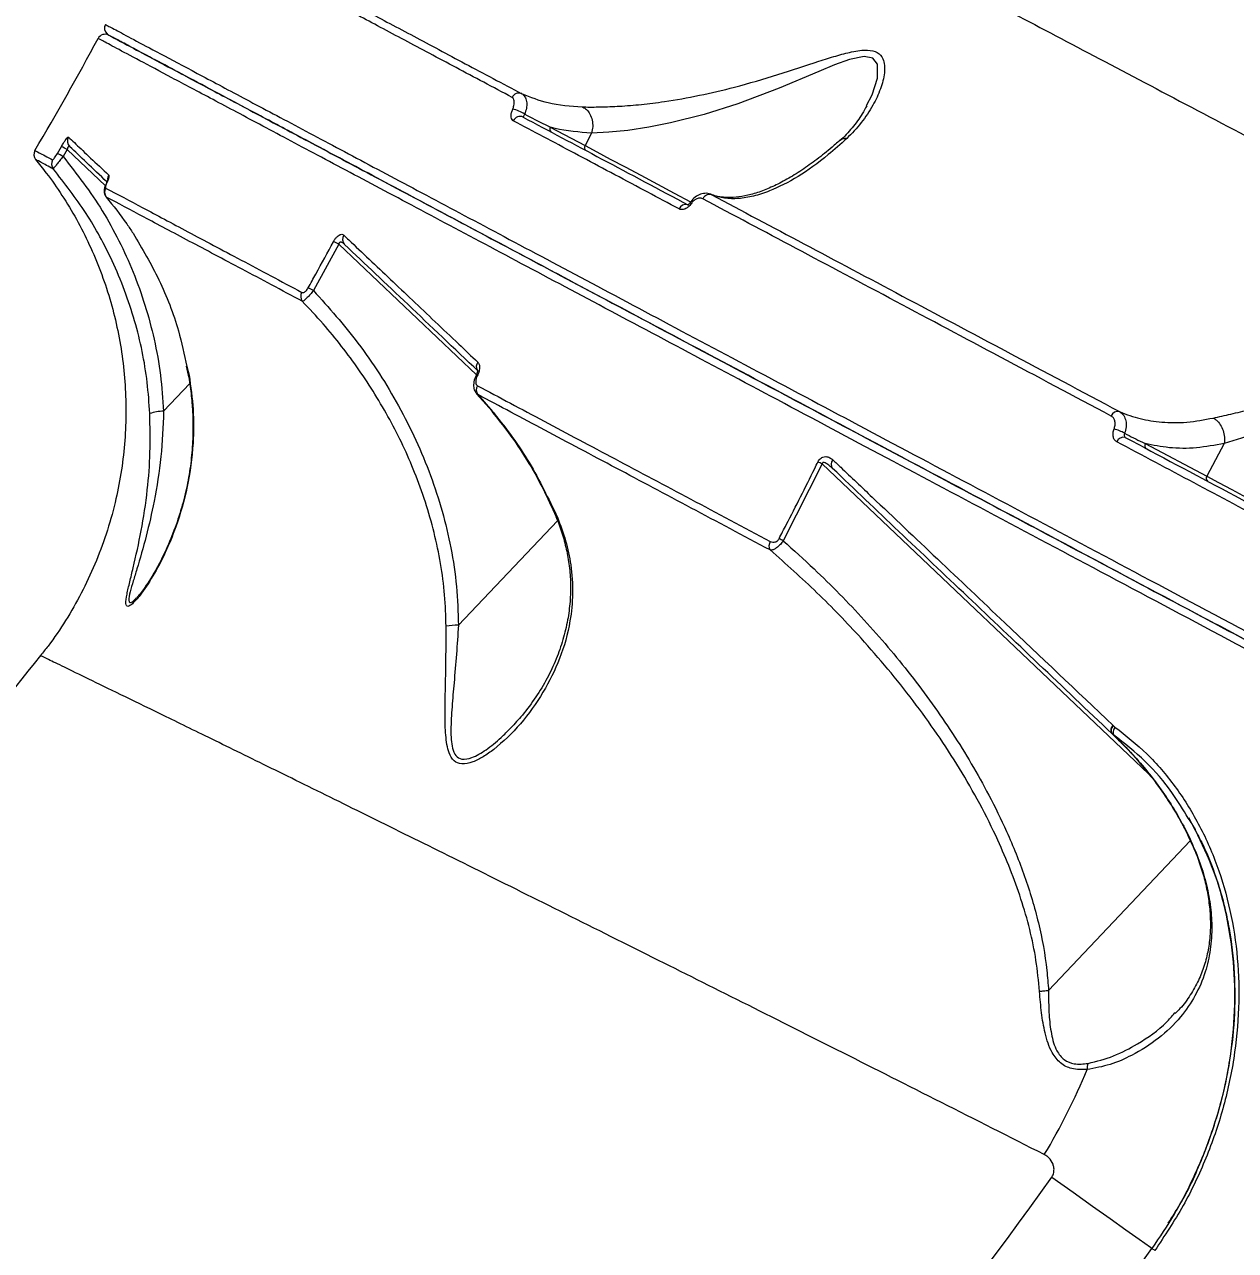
# Model space of a CAD drawing. Header units: millimetres. Extents: x -10374 to 11119, y -8221 to 9433.
# Drawn here: x 1009.8 to 1163.4, y -1799.9 to -1644.5 of the extents above; entities that cross this region are included whole.
import ezdxf

# ---------------------------------------------------------------- set-up
doc = ezdxf.new("R2010")
doc.units = ezdxf.units.MM
for name, color, linetype in [('DIKOM_ОБЪЕКТ', 7, 'Continuous'), ('DIKOM_РАЗМЕР_ЗОНА', 7, 'Continuous'), ('DIKOM_РАЗМЕР_ОБЪЕКТА', 7, 'Continuous')]:
    doc.layers.add(name, color=color, linetype=linetype)
doc.styles.add('style1', font='arial.ttf', dxfattribs={"width": 0.8})
doc.dimstyles.new('1-50', dxfattribs={"dimtxt": 300, "dimasz": 200, "dimexe": 100, "dimexo": 0, "dimgap": 100, "dimtad": 0, "dimdec": 0, "dimtxsty": 'style1', "dimcen": 0, "dimclrd": 7, "dimclre": 7, "dimadec": 1, "dimazin": 2, "dimtfac": 1, "dimtdec": 0, "dimtmove": 1, "dimatfit": 3, "dimfxl": 0, "dimlwd": 25, "dimlwe": 18, "dimarcsym": 0})

# ---------------------------------------------------------------- blocks, each defined once
blk = doc.blocks.new('*D16')
at = {"layer": 'Defpoints', "color": 0, "transparency": 16777216}
for p in [(-9045.1, 5161.67), (3694.49, 5161.67), (1813.16, -6719.94)]:
    blk.add_point(p, dxfattribs=at)
at = {"layer": 'DIKOM_РАЗМЕР_ОБЪЕКТА', "color": 7, "lineweight": 18, "transparency": 16777216}
for p, q in [((3694.49, 5161.67), (-9145.1, 5161.67)), ((1813.16, -6719.94), (-9145.1, -6719.94))]:
    blk.add_line(p, q, dxfattribs=at)
at = {"layer": 'DIKOM_РАЗМЕР_ОБЪЕКТА', "color": 7, "lineweight": 25, "transparency": 16777216}
for p, q in [((-9045.1, 4961.67), (-9045.1, -0.45)), ((-9045.1, -6519.94), (-9045.1, -1080.23))]:
    blk.add_line(p, q, dxfattribs=at)
at = {"layer": 'DIKOM_РАЗМЕР_ОБЪЕКТА', "color": 7, "transparency": 16777216}
for points in [[(-9078.43, 4961.67), (-9011.76, 4961.67), (-9045.1, 5161.67)], [(-9078.43, -6519.94), (-9011.76, -6519.94), (-9045.1, -6719.94)]]:
    blk.add_solid(points, dxfattribs=at)
at = {"layer": 'DIKOM_РАЗМЕР_ОБЪЕКТА', "color": 0, "transparency": 16777216, "insert": (-9045.1, -540.34), "char_height": 300, "attachment_point": 5, "rotation": 90, "style": 'style1'}
blk.add_mtext('11900', dxfattribs=at)
blk = doc.blocks.new('*D15')
at = {"layer": 'Defpoints', "color": 0, "transparency": 16777216}
for p in [(-5227.87, 8308.78), (9119.43, -1150.4), (-5227.87, -1991.82)]:
    blk.add_point(p, dxfattribs=at)
at = {"layer": 'DIKOM_РАЗМЕР_ОБЪЕКТА', "color": 7, "lineweight": 18, "transparency": 16777216}
for p, q in [((-5227.87, -1991.82), (-5227.87, 8408.78)), ((9119.43, -1150.4), (9119.43, 8408.78))]:
    blk.add_line(p, q, dxfattribs=at)
at = {"layer": 'DIKOM_РАЗМЕР_ОБЪЕКТА', "color": 7, "lineweight": 25, "transparency": 16777216}
for p, q in [((-5027.87, 8308.78), (187.44, 8308.78)), ((8919.43, 8308.78), (1267.22, 8308.78))]:
    blk.add_line(p, q, dxfattribs=at)
at = {"layer": 'DIKOM_РАЗМЕР_ОБЪЕКТА', "color": 7, "transparency": 16777216}
for points in [[(-5027.87, 8342.11), (-5027.87, 8275.44), (-5227.87, 8308.78)], [(8919.43, 8342.11), (8919.43, 8275.44), (9119.43, 8308.78)]]:
    blk.add_solid(points, dxfattribs=at)
at = {"layer": 'DIKOM_РАЗМЕР_ОБЪЕКТА', "color": 0, "transparency": 16777216, "insert": (727.33, 8308.78), "char_height": 300, "attachment_point": 5, "style": 'style1'}
blk.add_mtext('14350', dxfattribs=at)
blk = doc.blocks.new('*D14')
at = {"layer": 'Defpoints', "color": 0, "transparency": 16777216}
for p in [(-7515.85, 9236.32), (11119.43, -1423.4), (-7515.85, -2401.58)]:
    blk.add_point(p, dxfattribs=at)
at = {"layer": 'DIKOM_РАЗМЕР_ЗОНА', "color": 7, "lineweight": 18, "transparency": 16777216}
for p, q in [((-7515.85, -2401.58), (-7515.85, 9336.32)), ((11119.43, -1423.4), (11119.43, 9336.32))]:
    blk.add_line(p, q, dxfattribs=at)
at = {"layer": 'DIKOM_РАЗМЕР_ЗОНА', "color": 7, "lineweight": 25, "transparency": 16777216}
for p, q in [((-7315.85, 9236.32), (77.56, 9236.32)), ((10919.43, 9236.32), (1157.34, 9236.32))]:
    blk.add_line(p, q, dxfattribs=at)
at = {"layer": 'DIKOM_РАЗМЕР_ЗОНА', "color": 7, "transparency": 16777216}
for points in [[(-7315.85, 9269.65), (-7315.85, 9202.98), (-7515.85, 9236.32)], [(10919.43, 9269.65), (10919.43, 9202.98), (11119.43, 9236.32)]]:
    blk.add_solid(points, dxfattribs=at)
at = {"layer": 'DIKOM_РАЗМЕР_ЗОНА', "color": 0, "transparency": 16777216, "insert": (617.45, 9236.32), "char_height": 300, "attachment_point": 5, "style": 'style1'}
blk.add_mtext('18650', dxfattribs=at)
blk = doc.blocks.new('*D13')
at = {"layer": 'Defpoints', "color": 0, "transparency": 16777216}
for p in [(-10176.97, 7112.81), (3082.33, 7112.81), (2015.48, -8221.4)]:
    blk.add_point(p, dxfattribs=at)
at = {"layer": 'DIKOM_РАЗМЕР_ЗОНА', "color": 7, "lineweight": 18, "transparency": 16777216}
for p, q in [((3082.33, 7112.81), (-10276.97, 7112.81)), ((2015.48, -8221.4), (-10276.97, -8221.4))]:
    blk.add_line(p, q, dxfattribs=at)
at = {"layer": 'DIKOM_РАЗМЕР_ЗОНА', "color": 7, "lineweight": 25, "transparency": 16777216}
for p, q in [((-10176.97, 6912.81), (-10176.97, -14.41)), ((-10176.97, -8021.4), (-10176.97, -1094.19))]:
    blk.add_line(p, q, dxfattribs=at)
at = {"layer": 'DIKOM_РАЗМЕР_ЗОНА', "color": 7, "transparency": 16777216}
for points in [[(-10210.3, 6912.81), (-10143.64, 6912.81), (-10176.97, 7112.81)], [(-10210.3, -8021.4), (-10143.64, -8021.4), (-10176.97, -8221.4)]]:
    blk.add_solid(points, dxfattribs=at)
at = {"layer": 'DIKOM_РАЗМЕР_ЗОНА', "color": 0, "transparency": 16777216, "insert": (-10176.97, -554.3), "char_height": 300, "attachment_point": 5, "rotation": 90, "style": 'style1'}
blk.add_mtext('15300', dxfattribs=at)

msp = doc.modelspace()

# ---------------------------------------------------------------- linework, layer by layer
at = {"layer": 'DIKOM_ОБЪЕКТ', "color": 7, "linetype": 'Continuous', "lineweight": 15}
for p, q in [((1076.51, -1657.47), (1080.92, -1659.81)), ((1081.76, -1658.24), (1080.92, -1659.81)), ((1081.76, -1658.23), (1081.76, -1658.24)), ((1014.01, -1660.81), (1014.52, -1659.93)), ((1015.25, -1660.32), (1014.74, -1661.2)), ((1020.09, -1664.91), (1015.25, -1660.32)), ((1013.49, -1662.76), (1013.27, -1662.65)), ((1020.23, -1664.58), (1020.22, -1664.58)), ((1097.04, -1666.03), (1096.87, -1665.97)), ((1049.69, -1672.32), (1046.48, -1678.18)), ((1067.14, -1688.88), (1049.69, -1672.32)), ((1030.36, -1687.78), (1030.6, -1688.89)), ((1030.44, -1687.81), (1030.71, -1688.92)), ((1030.71, -1688.92), (1030.67, -1688.88)), ((1027.48, -1693.49), (1030.8, -1689.98)), ((1067.17, -1691.29), (1069.13, -1693.49)), ((1067.31, -1691.36), (1067.2, -1691.26)), ((1067.31, -1691.36), (1069.2, -1693.52)), ((1069.2, -1693.52), (1069.12, -1693.49)), ((1151.96, -1697.58), (1159.77, -1701.73)), ((1161.98, -1697.57), (1159.77, -1701.73)), ((1110.99, -1700.16), (1106.05, -1709.9)), ((1152.38, -1739.44), (1110.99, -1700.16)), ((1064.86, -1720.61), (1077.42, -1707.37)), ((1071.5, -1733.62), (1071.68, -1733.44)), ((1147.88, -1733.3), (1147.91, -1733.33)), ((1147.91, -1733.33), (1148.12, -1733.51)), ((1147.74, -1734.34), (1147.75, -1734.36)), ((1147.75, -1734.36), (1147.76, -1734.37)), ((1147.98, -1734.53), (1147.76, -1734.37)), ((1157.45, -1744.97), (1158.28, -1746.57)), ((1157.01, -1746.4), (1157.6, -1747.59)), ((1139.7, -1766.89), (1157.68, -1747.94)), ((1155.67, -1769.8), (1155.76, -1769.7))]:
    msp.add_line(p, q, dxfattribs=at)
at = {"layer": 'DIKOM_ОБЪЕКТ', "color": 7, "linetype": 'Continuous', "lineweight": 15, "flags": 128}
for points in [[(1116.63, -1654.74), (1117.33, -1653.37), (1118, -1651.24), (1118, -1649.48), (1117.43, -1648.72), (1116.32, -1648.51), (1114.45, -1648.9), (1112.54, -1649.59), (1110.55, -1650.41), (1105.54, -1652.51), (1100.28, -1654.51), (1096.04, -1655.85), (1091.78, -1656.94), (1089.01, -1657.48), (1086.34, -1657.88), (1083.92, -1658.12), (1081.76, -1658.23), (1081.76, -1658.23), (1081.76, -1658.23)], [(1080.92, -1659.81), (1082.41, -1660.6), (1084.11, -1661.51), (1085.99, -1662.5), (1087.99, -1663.57), (1090.09, -1664.69), (1092.23, -1665.82), (1094.29, -1666.92)], [(1020.29, -1664.51), (1020.23, -1664.57), (1020.23, -1664.58)], [(1094.26, -1667.02), (1094.26, -1667.02), (1094.26, -1667.02)], [(1067.26, -1688.99), (1067.16, -1688.96), (1067.11, -1688.95), (1067.1, -1688.96)], [(1192.59, -1702.04), (1192.96, -1701.46), (1194.49, -1697.33), (1195.04, -1694.58), (1195.11, -1691.8), (1194.91, -1690.6), (1194.48, -1689.51), (1193.55, -1688.47), (1192.14, -1687.97), (1189.68, -1688.1), (1187.67, -1688.58), (1185.64, -1689.23), (1180.21, -1691.23), (1174.78, -1693.3), (1170.57, -1694.81), (1166.51, -1696.17), (1164.16, -1696.91), (1161.98, -1697.56), (1161.98, -1697.56), (1161.98, -1697.56)], [(1159.77, -1701.73), (1161.25, -1702.52), (1162.94, -1703.42), (1164.81, -1704.41), (1166.81, -1705.48), (1168.9, -1706.59), (1171.03, -1707.72), (1173.16, -1708.85), (1175.24, -1709.96), (1176.69, -1710.73)], [(1077.41, -1706.92), (1077.27, -1706.9), (1077.24, -1706.87)], [(1147.91, -1733.33), (1147.8, -1733.47), (1147.72, -1733.62), (1147.66, -1733.77), (1147.63, -1733.92), (1147.62, -1734.05), (1147.64, -1734.18), (1147.69, -1734.28), (1147.75, -1734.36)], [(1157.01, -1746.4), (1156.94, -1746.36), (1156.94, -1746.36)], [(1140.12, -1790.55), (1142.81, -1792.47), (1145.28, -1794.23), (1147.51, -1795.82), (1149.49, -1797.23), (1151.19, -1798.45), (1152.61, -1799.46), (1152.8, -1799.59)]]:
    msp.add_lwpolyline(points, dxfattribs=at)
at = {"layer": 'DIKOM_ОБЪЕКТ', "color": 7, "linetype": 'Continuous', "lineweight": 15}
for centre, radius, start, end in [((1020.05, -1646.7), 1, 62, 151.8278), ((1020.99, -1644.93), 1, 151.9526, 226.5), ((1020.99, -1644.93), 1, 151.9317, 242.0097), ((1020.99, -1644.93), 1, 226.5, 242), ((692.94, -1471.64), 370, 329.3213, 331.8455), ((1072.54, -1654.11), 0.951, 68.5365, 154.4733), ((1070.76, -1659.66), 4.58, 56.817, 77.5369), ((1072.68, -1657.06), 0.944, 65.9294, 154.8768), ((1076.89, -1657.72), 0.454, 145.5689, 233.8089), ((1016.27, -1659.23), 0.994, 149.5036, 226.3779), ((1012.02, -1660.93), 1, 149.2293, 219.9929), ((1011.21, -1666.96), 6.76, 58.4859, 65.5696), ((1011.75, -1666.08), 6.74, 58.6504, 65.7501), ((1081.3, -1660.07), 0.454, 145.619, 233.7588), ((1014.27, -1662.13), 1, 149.2753, 219.4333), ((1021.38, -1664.07), 1, 148.8622, 183.1019), ((1020.99, -1665.7), 1, 149.1179, 218.9512), ((1093.7, -1668.22), 0.944, 76.1973, 155.944), ((1094.5, -1666.97), 0.25, 192.3275, 238.7327), ((1096.71, -1666.93), 0.93, 71.2337, 156.2143), ((1044.74, -1681.49), 10.42, 61.6281, 65.7545), ((1051.09, -1671.68), 0.927, 145.8205, 224.2651), ((1040.94, -1688.05), 11.32, 60.665, 64.4605), ((1045.87, -1678.93), 1.01, 148.6752, 216.938), ((1068.05, -1687.81), 0.918, 142.9859, 212.0233), ((1068.14, -1690.78), 1.01, 148.1262, 214.9627), ((1027.37, -1698.37), 4.88, 88.7991, 109.7071), ((1148.49, -1694.4), 0.905, 78.3155, 159.5792), ((1145.87, -1702.82), 7.41, 62.0745, 73.2243), ((1149.21, -1697.66), 0.883, 75.2284, 160.5516), ((1152.34, -1697.84), 0.455, 145.6676, 233.7102), ((1105.23, -1712.04), 13.2, 64.1269, 66.6942), ((1112.97, -1700.21), 0.836, 137.8971, 218.4644), ((1160.14, -1701.99), 0.454, 145.6063, 233.6863), ((1105.28, -1710.54), 1.03, 147.3379, 210.9049), ((1099.3, -1722.91), 14.65, 62.5996, 64.903), ((1064.79, -1729.4), 8.79, 89.569, 99.7569), ((692.94, -1471.64), 407, 315.9133, 321.5978), ((1148.42, -1733.91), 0.815, 132.1827, 212.4143), ((692.94, -1471.64), 579.13, 301.09885, 331.90115), ((692.94, -1471.64), 580.37, 316.5, 331.90145), ((692.94, -1471.64), 580.87, 301.09855, 331.90145), ((1147.27, -1776.98), 2.69, 162.3381, 178.9389), ((1071.75, -1747.06), 78.72, 328.9091, 337.7012), ((692.94, -1471.64), 549.25, 308.4952, 324.5048), ((692.94, -1471.64), 564.82, 324.2097, 324.5048)]:
    msp.add_arc(centre, radius, start, end, dxfattribs=at)
for points, knots in [([(1085.12, -1616.63), (1086.25, -1617.22), (1088.49, -1618.4), (1093.2, -1620.89), (1098.86, -1623.87), (1105.54, -1627.4), (1113.19, -1631.43), (1121.79, -1635.96), (1131.35, -1641), (1141.84, -1646.53), (1153.21, -1652.52), (1165.41, -1658.94), (1178.38, -1665.78), (1192.1, -1673), (1206.55, -1680.6), (1221.7, -1688.57), (1237.49, -1696.88), (1253.85, -1705.48), (1270.71, -1714.34), (1288.01, -1723.42), (1305.76, -1732.73), (1323.89, -1742.25), (1342.36, -1751.93), (1361.07, -1761.73), (1379.94, -1771.6), (1398.93, -1781.53), (1417.99, -1791.48), (1437.12, -1801.46), (1456.22, -1811.41), (1475.22, -1821.3), (1494.02, -1831.07), (1511.18, -1839.97), (1526.75, -1848.03), (1536.05, -1852.84), (1540.7, -1855.25)], [0, 0, 0, 0, 0.031557, 0.063213, 0.09492, 0.126626, 0.158283, 0.189839, 0.221397, 0.253054, 0.284762, 0.31647, 0.348127, 0.379685, 0.411265, 0.442944, 0.474674, 0.506404, 0.538084, 0.569664, 0.601295, 0.633025, 0.664806, 0.696588, 0.728319, 0.75995, 0.791659, 0.823467, 0.855327, 0.887186, 0.918995, 0.950705, 0.975353, 1, 1, 1, 1]), ([(1071.68, -1653.7), (1069.27, -1652.42), (1064.44, -1649.85), (1057.95, -1646.4), (1051.97, -1643.22), (1048.52, -1641.39), (1046.79, -1640.47)], [0, 0, 0, 0, 0.249097, 0.498195, 0.749097, 1, 1, 1, 1]), ([(1048.05, -1640.02), (1049.76, -1640.93), (1053.18, -1642.75), (1059.13, -1645.91), (1065.61, -1649.36), (1070.46, -1651.94), (1072.89, -1653.23)], [0, 0, 0, 0, 0.249096, 0.498194, 0.749096, 1, 1, 1, 1]), ([(1020.1, -1644.46), (1020.15, -1644.49), (1020.29, -1644.56), (1021.45, -1645.17), (1023.86, -1646.46), (1027.44, -1648.36), (1032.22, -1650.9), (1038.21, -1654.09), (1045.27, -1657.84), (1053.37, -1662.15), (1062.41, -1666.96), (1072.56, -1672.35), (1083.83, -1678.34), (1096.19, -1684.92), (1109.39, -1691.94), (1123.35, -1699.36), (1138, -1707.15), (1153.57, -1715.43), (1170.06, -1724.19), (1187.41, -1733.42), (1205.04, -1742.79), (1222.86, -1752.27), (1240.76, -1761.79), (1259.25, -1771.62), (1278.3, -1781.75), (1297.86, -1792.14), (1317.76, -1802.73), (1337.95, -1813.46), (1358.38, -1824.32), (1379.1, -1835.34), (1400.06, -1846.49), (1421.19, -1857.72), (1442.02, -1868.8), (1462.49, -1879.68), (1482.55, -1890.35), (1502.52, -1900.96), (1522.32, -1911.5), (1541.88, -1921.9), (1559.67, -1931.35), (1570.71, -1937.22), (1575.59, -1939.82)], [0, 0, 0, 0, 0.015651, 0.042167, 0.068704, 0.09522, 0.122506, 0.149814, 0.177101, 0.203617, 0.230153, 0.256669, 0.283955, 0.311264, 0.33855, 0.365066, 0.391602, 0.418118, 0.445404, 0.472713, 0.499999, 0.52556, 0.55114, 0.576701, 0.60295, 0.629218, 0.655467, 0.681983, 0.708519, 0.735035, 0.762321, 0.78963, 0.816916, 0.843432, 0.869968, 0.896485, 0.923771, 0.951079, 0.978366, 1, 1, 1, 1]), ([(1203.82, -1744.41), (1200.34, -1742.56), (1190.9, -1737.54), (1175.99, -1729.61), (1159.31, -1720.74), (1143.32, -1712.24), (1128.11, -1704.15), (1113.74, -1696.51), (1100.27, -1689.35), (1087.73, -1682.68), (1076.14, -1676.52), (1065.51, -1670.86), (1055.89, -1665.75), (1047.34, -1661.2), (1039.88, -1657.24), (1033.56, -1653.88), (1028.35, -1651.11), (1024.27, -1648.94), (1021.35, -1647.39), (1019.51, -1646.41), (1019.28, -1646.28), (1019.16, -1646.22)], [0, 0, 0, 0, 0.031308, 0.084983, 0.138827, 0.192758, 0.246687, 0.300532, 0.354207, 0.407882, 0.461726, 0.515656, 0.569586, 0.623431, 0.677106, 0.73078, 0.784623, 0.838553, 0.892483, 0.946326, 1, 1, 1, 1]), ([(1020.52, -1645.81), (1020.63, -1645.87), (1020.85, -1645.99), (1022.61, -1646.93), (1025.45, -1648.44), (1029.51, -1650.59), (1034.77, -1653.39), (1041.12, -1656.77), (1048.52, -1660.7), (1056.89, -1665.15), (1066.38, -1670.2), (1076.99, -1675.84), (1088.72, -1682.08), (1100.57, -1688.38), (1112.29, -1694.61), (1123.67, -1700.66), (1135.6, -1707.01), (1148.2, -1713.7), (1161.47, -1720.76), (1175.41, -1728.17), (1189.8, -1735.82), (1199.75, -1741.11), (1204.73, -1743.76)], [0, 0, 0, 0, 0.053031, 0.106103, 0.159133, 0.213705, 0.26832, 0.322892, 0.375923, 0.428995, 0.482027, 0.536599, 0.591215, 0.645787, 0.689277, 0.732812, 0.776347, 0.819837, 0.864852, 0.909918, 0.954984, 1, 1, 1, 1]), ([(1574.68, -1940.47), (1569.81, -1937.88), (1558.9, -1932.08), (1541.35, -1922.74), (1522.12, -1912.52), (1502.43, -1902.05), (1482.4, -1891.4), (1462.11, -1880.61), (1441.63, -1869.72), (1420.97, -1858.74), (1400.19, -1847.69), (1379.35, -1836.61), (1358.55, -1825.55), (1337.87, -1814.55), (1317.64, -1803.8), (1297.9, -1793.3), (1278.65, -1783.06), (1259.69, -1772.98), (1241.11, -1763.11), (1223, -1753.48), (1205.18, -1744), (1187.71, -1734.71), (1170.64, -1725.63), (1154.23, -1716.91), (1138.56, -1708.58), (1123.71, -1700.68), (1109.72, -1693.24), (1096.64, -1686.29), (1084.47, -1679.82), (1073.24, -1673.85), (1063.01, -1668.41), (1053.81, -1663.52), (1046.21, -1659.47), (1040, -1656.17), (1034.96, -1653.49), (1030.66, -1651.2), (1027.05, -1649.29), (1024.19, -1647.76), (1022.12, -1646.66), (1020.8, -1645.96), (1020.61, -1645.86), (1020.52, -1645.81)], [0, 0, 0, 0, 0.021635, 0.048472, 0.075394, 0.102359, 0.129323, 0.156245, 0.183082, 0.209919, 0.236841, 0.263805, 0.29077, 0.317692, 0.344529, 0.370376, 0.3963, 0.422262, 0.448224, 0.474147, 0.499995, 0.526832, 0.553753, 0.580718, 0.607683, 0.634604, 0.661441, 0.688278, 0.7152, 0.742165, 0.769129, 0.796051, 0.822888, 0.844633, 0.866402, 0.88817, 0.909915, 0.932424, 0.954958, 0.977491, 1, 1, 1, 1]), ([(1080.54, -1654.9), (1080.62, -1654.91), (1081.34, -1654.92), (1082.85, -1654.92), (1085.32, -1654.83), (1088.05, -1654.61), (1091.45, -1654.19), (1095.43, -1653.47), (1100.3, -1652.34), (1105.43, -1650.81), (1109.67, -1649.41), (1112.73, -1648.43), (1114.84, -1647.87), (1116.69, -1647.61), (1118.07, -1647.92), (1118.89, -1648.89), (1118.98, -1650.56), (1118.46, -1652.62), (1117.43, -1654.79), (1116.03, -1656.94), (1114.75, -1658.26), (1114.11, -1658.92)], [0, 0, 0, 0, 0.005629, 0.050813, 0.096013, 0.143868, 0.19176, 0.263311, 0.334974, 0.427087, 0.519179, 0.559019, 0.598779, 0.643815, 0.679926, 0.716067, 0.769119, 0.823719, 0.878451, 0.939228, 1, 1, 1, 1]), ([(1072.89, -1653.23), (1073.98, -1653.66), (1076.38, -1654.6), (1079.07, -1654.8), (1080.54, -1654.9)], [0, 0, 0, 0, 0.457437, 1, 1, 1, 1]), ([(1072.89, -1653.23), (1072.93, -1653.25), (1073.13, -1653.37), (1073.4, -1653.72), (1073.55, -1654.34), (1073.53, -1655.07), (1073.35, -1655.58), (1073.27, -1655.83)], [0, 0, 0, 0, 0.073474, 0.319795, 0.550743, 0.773405, 1, 1, 1, 1]), ([(1071.75, -1655.19), (1071.81, -1655.04), (1071.92, -1654.74), (1071.97, -1654.32), (1071.92, -1653.96), (1071.8, -1653.78), (1071.7, -1653.72), (1071.68, -1653.7)], [0, 0, 0, 0, 0.221139, 0.441885, 0.674537, 0.925124, 1, 1, 1, 1]), ([(1080.54, -1654.9), (1080.57, -1654.92), (1080.77, -1654.99), (1081.15, -1655.24), (1081.58, -1655.8), (1081.85, -1656.56), (1081.94, -1657.42), (1081.82, -1657.96), (1081.76, -1658.23)], [0, 0, 0, 0, 0.031914, 0.204855, 0.403643, 0.602429, 0.80122, 1, 1, 1, 1]), ([(1116.65, -1654.75), (1116.46, -1655.09), (1115.95, -1656.07), (1114.8, -1657.56), (1113.82, -1658.72), (1113.19, -1659.21), (1113.18, -1659.22)], [0, 0, 0, 0, 0.215397, 0.605648, 0.993732, 1, 1, 1, 1]), ([(1071.82, -1656.66), (1071.8, -1656.65), (1071.71, -1656.59), (1071.59, -1656.4), (1071.53, -1656.06), (1071.58, -1655.64), (1071.69, -1655.34), (1071.75, -1655.19)], [0, 0, 0, 0, 0.073286, 0.322508, 0.555048, 0.777392, 1, 1, 1, 1]), ([(1073.27, -1655.83), (1073.24, -1655.87), (1073.22, -1655.92), (1073.17, -1656), (1073.12, -1656.09), (1073.08, -1656.17), (1073.06, -1656.2), (1073.06, -1656.2), (1073.06, -1656.2)], [0, 0, 0, 0, 0.15998, 0.186532, 0.396401, 0.639919, 0.917296, 1, 1, 1, 1]), ([(1073.06, -1656.2), (1076.32, -1657.93), (1082.85, -1661.4), (1090.3, -1665.36), (1094.03, -1667.35)], [0, 0, 0, 0, 0.49927, 1, 1, 1, 1]), ([(1073.27, -1655.83), (1074.14, -1656.28), (1075.22, -1656.83), (1076.3, -1657.36), (1076.51, -1657.47)], [0, 0, 0, 0, 0.805863, 1, 1, 1, 1]), ([(1092.84, -1667.83), (1092.51, -1667.66), (1090.83, -1666.76), (1086.29, -1664.35), (1079.46, -1660.72), (1074.37, -1658.01), (1071.82, -1656.66)], [0, 0, 0, 0, 0.044142, 0.220722, 0.610012, 1, 1, 1, 1]), ([(1081.76, -1658.24), (1080.18, -1658.11), (1078.39, -1657.97), (1076.72, -1657.52), (1076.51, -1657.47)], [0, 0, 0, 0, 0.878574, 1, 1, 1, 1]), ([(1014.52, -1659.93), (1014.6, -1659.79), (1014.77, -1659.51), (1015.01, -1659.13), (1015.22, -1658.87), (1015.36, -1658.72), (1015.4, -1658.72), (1015.42, -1658.72)], [0, 0, 0, 0, 0.206469, 0.413354, 0.614197, 0.813493, 1, 1, 1, 1]), ([(1015.42, -1658.72), (1015.48, -1658.78), (1015.77, -1659.05), (1016.6, -1659.85), (1018.13, -1661.3), (1019.72, -1662.8), (1020.52, -1663.56)], [0, 0, 0, 0, 0.048063, 0.240322, 0.619881, 1, 1, 1, 1]), ([(1114.11, -1658.92), (1113.32, -1659.62), (1111.19, -1661.53), (1107.86, -1663.88), (1104.73, -1665.47), (1102.26, -1666.27), (1100.36, -1666.57), (1098.58, -1666.54), (1097.53, -1666.21), (1097.01, -1666.05)], [0, 0, 0, 0, 0.112799, 0.307373, 0.506236, 0.628028, 0.749826, 0.874915, 1, 1, 1, 1]), ([(1113.13, -1659.22), (1112.92, -1659.4), (1112.05, -1660.21), (1110.54, -1661.41), (1108.62, -1662.81), (1106.73, -1663.99), (1104.91, -1664.94), (1103.17, -1665.66), (1101.54, -1666.15), (1100.04, -1666.39), (1098.76, -1666.43), (1098.08, -1666.3), (1097.77, -1666.25)], [0, 0, 0, 0, 0.031033, 0.132295, 0.235911, 0.341992, 0.450459, 0.561105, 0.67363, 0.787867, 0.905261, 1, 1, 1, 1]), ([(1114.11, -1658.92), (1114.07, -1658.91), (1113.81, -1658.91), (1113.44, -1658.97), (1113.23, -1659.18), (1113.16, -1659.25)], [0, 0, 0, 0, 0.101244, 0.70169, 1, 1, 1, 1]), ([(1011.16, -1660.43), (1011.26, -1660.47), (1011.44, -1660.57), (1012.75, -1661.27), (1013.41, -1661.62)], [0, 0, 0, 0, 0.497005, 1, 1, 1, 1]), ([(1013.41, -1661.62), (1013.42, -1661.62), (1013.44, -1661.62), (1013.53, -1661.53), (1013.66, -1661.35), (1013.83, -1661.1), (1013.95, -1660.91), (1014.01, -1660.81)], [0, 0, 0, 0, 0.148801, 0.348798, 0.557323, 0.779084, 1, 1, 1, 1]), ([(1014.74, -1661.2), (1014.6, -1661.37), (1014.31, -1661.72), (1013.93, -1662.19), (1013.65, -1662.54), (1013.52, -1662.72), (1013.5, -1662.75), (1013.49, -1662.76)], [0, 0, 0, 0, 0.222383, 0.444817, 0.663818, 0.880643, 1, 1, 1, 1]), ([(1014.74, -1661.2), (1016.48, -1663.44), (1019.1, -1666.82), (1021.86, -1671.85), (1023.68, -1675.85), (1025.17, -1680.02), (1026.34, -1684.39), (1027.16, -1688.88), (1027.37, -1691.95), (1027.48, -1693.49)], [0, 0, 0, 0, 0.240403, 0.363677, 0.486957, 0.613359, 0.739764, 0.869885, 1, 1, 1, 1]), ([(1015.59, -1659.95), (1015.56, -1659.93), (1015.52, -1659.89), (1015.44, -1659.91), (1015.39, -1659.95), (1015.35, -1660.01), (1015.32, -1660.07), (1015.28, -1660.18), (1015.27, -1660.26), (1015.25, -1660.32)], [0, 0, 0, 0, 0.20675, 0.405006, 0.539663, 0.590552, 0.729355, 0.785559, 1, 1, 1, 1]), ([(1020.3, -1664.42), (1019.4, -1663.57), (1017.47, -1661.73), (1016.24, -1660.57), (1015.59, -1659.95)], [0, 0, 0, 0, 0.464796, 1, 1, 1, 1]), ([(1011.3, -1661.6), (1011.27, -1661.58), (1011.23, -1661.56), (1011.25, -1661.57), (1011.25, -1661.57)], [0, 0, 0, 0, 0.913324, 1, 1, 1, 1]), ([(1011.23, -1661.59), (1011.7, -1662.15), (1012.89, -1663.6), (1014.64, -1666.12), (1016.47, -1669.15), (1018.1, -1672.36), (1019.52, -1675.73), (1020.69, -1679.21), (1021.61, -1682.8), (1022.26, -1686.46), (1022.64, -1690.17), (1022.75, -1693.91), (1022.57, -1697.66), (1022.11, -1701.38), (1021.35, -1705.19), (1020.25, -1709.05), (1018.81, -1712.88), (1017.09, -1716.55), (1015.1, -1720), (1013.35, -1722.63), (1012.19, -1724.04), (1011.87, -1724.43)], [0, 0, 0, 0, 0.032092, 0.082935, 0.13511, 0.188174, 0.241854, 0.295963, 0.350387, 0.405045, 0.45988, 0.514852, 0.569931, 0.625095, 0.680323, 0.741307, 0.801562, 0.860977, 0.919607, 0.977497, 1, 1, 1, 1]), ([(1013.27, -1662.65), (1012.71, -1662.35), (1011.55, -1661.73), (1011.38, -1661.64), (1011.3, -1661.6)], [0, 0, 0, 0, 0.488066, 1, 1, 1, 1]), ([(1025.73, -1693.77), (1025.64, -1692.45), (1025.36, -1688.49), (1023.98, -1681.91), (1021.29, -1674.73), (1017.78, -1668.26), (1014.93, -1664.6), (1013.49, -1662.76)], [0, 0, 0, 0, 0.11658, 0.350267, 0.589709, 0.79309, 1, 1, 1, 1]), ([(1020.4, -1664.12), (1020.4, -1664.12), (1020.4, -1664.12), (1020.39, -1664.19), (1020.34, -1664.32), (1020.28, -1664.47), (1020.23, -1664.57), (1020.22, -1664.58)], [0, 0, 0, 0, 0.111753, 0.312348, 0.591227, 0.933504, 1, 1, 1, 1]), ([(1020.52, -1663.56), (1020.54, -1663.59), (1020.57, -1663.67), (1020.51, -1663.96), (1020.4, -1664.26), (1020.31, -1664.46), (1020.29, -1664.51)], [0, 0, 0, 0, 0.292742, 0.584956, 0.881939, 1, 1, 1, 1]), ([(1020.23, -1664.58), (1020.16, -1664.73), (1020.02, -1665.04), (1019.93, -1665.41), (1019.94, -1665.8), (1020.04, -1666.13), (1020.18, -1666.29), (1020.24, -1666.36)], [0, 0, 0, 0, 0.248898, 0.512325, 0.689693, 0.860697, 1, 1, 1, 1]), ([(1020.29, -1664.51), (1020.26, -1664.58), (1020.19, -1664.73), (1020.12, -1664.95), (1020.08, -1665.13), (1020.12, -1665.17), (1020.13, -1665.19)], [0, 0, 0, 0, 0.18358, 0.46262, 0.730962, 1, 1, 1, 1]), ([(1020.13, -1665.19), (1021.64, -1665.99), (1024.65, -1667.59), (1030.45, -1670.67), (1037.1, -1674.21), (1042.37, -1677.01), (1045.01, -1678.41)], [0, 0, 0, 0, 0.248616, 0.497232, 0.748617, 1, 1, 1, 1]), ([(1097.03, -1666.08), (1096.97, -1666.05), (1096.7, -1665.88), (1096.11, -1665.82), (1095.38, -1666), (1094.72, -1666.41), (1094.41, -1666.84), (1094.27, -1667.03)], [0, 0, 0, 0, 0.068886, 0.311636, 0.552363, 0.799912, 1, 1, 1, 1]), ([(1020.21, -1666.33), (1021.1, -1667.45), (1022.3, -1668.94), (1023.34, -1670.52), (1023.61, -1670.92)], [0, 0, 0, 0, 0.746828, 1, 1, 1, 1]), ([(1045.06, -1679.54), (1042.46, -1678.15), (1037.25, -1675.38), (1030.61, -1671.86), (1024.78, -1668.76), (1021.74, -1667.14), (1020.21, -1666.33)], [0, 0, 0, 0, 0.248616, 0.497231, 0.748616, 1, 1, 1, 1]), ([(1094.37, -1667.18), (1094.27, -1667.32), (1094.06, -1667.58), (1093.67, -1667.84), (1093.26, -1667.95), (1092.99, -1667.91), (1092.86, -1667.84), (1092.84, -1667.83)], [0, 0, 0, 0, 0.21483, 0.425939, 0.681671, 0.964113, 1, 1, 1, 1]), ([(1094.26, -1667.02), (1094.25, -1667.04), (1094.21, -1667.1), (1094.12, -1667.19), (1094.03, -1667.27), (1093.94, -1667.32), (1093.93, -1667.32), (1093.92, -1667.32)], [0, 0, 0, 0, 0.066327, 0.234471, 0.431449, 0.685335, 1, 1, 1, 1]), ([(1095.86, -1666.56), (1095.71, -1666.51), (1095.46, -1666.42), (1095.04, -1666.56), (1094.67, -1666.8), (1094.47, -1667.05), (1094.37, -1667.18)], [0, 0, 0, 0, 0.329257, 0.579818, 0.788655, 1, 1, 1, 1]), ([(1147.65, -1694.09), (1142.92, -1691.57), (1133.47, -1686.55), (1120.18, -1679.48), (1107.51, -1672.75), (1099.74, -1668.62), (1095.86, -1666.56)], [0, 0, 0, 0, 0.248594, 0.497191, 0.748594, 1, 1, 1, 1]), ([(1097.01, -1666.05), (1100.84, -1668.09), (1108.5, -1672.16), (1121.08, -1678.84), (1134.38, -1685.91), (1143.91, -1690.98), (1148.68, -1693.51)], [0, 0, 0, 0, 0.248597, 0.497191, 0.748597, 1, 1, 1, 1]), ([(1023.61, -1670.92), (1024.76, -1672.87), (1027.07, -1676.79), (1029.29, -1682.53), (1030.11, -1686.3), (1030.44, -1687.81)], [0, 0, 0, 0, 0.3698, 0.746792, 1, 1, 1, 1]), ([(1045.81, -1677.84), (1046.14, -1677.25), (1047.22, -1675.31), (1048.28, -1673.36), (1049.02, -1671.99)], [0, 0, 0, 0, 0.299624, 1, 1, 1, 1]), ([(1049.02, -1671.99), (1049.09, -1671.87), (1049.23, -1671.63), (1049.48, -1671.34), (1049.74, -1671.14), (1049.99, -1671.04), (1050.19, -1671.06), (1050.28, -1671.13), (1050.32, -1671.16)], [0, 0, 0, 0, 0.164378, 0.329127, 0.489714, 0.661561, 0.861338, 1, 1, 1, 1]), ([(1050.43, -1672.33), (1050.38, -1672.29), (1050.28, -1672.2), (1050.12, -1672.1), (1049.97, -1672.05), (1049.87, -1672.06), (1049.81, -1672.08), (1049.76, -1672.11), (1049.73, -1672.17), (1049.7, -1672.24), (1049.69, -1672.29), (1049.69, -1672.32)], [0, 0, 0, 0, 0.185305, 0.430564, 0.610348, 0.693362, 0.74637, 0.808439, 0.866784, 0.929856, 1, 1, 1, 1]), ([(1050.32, -1671.16), (1050.53, -1671.36), (1051.59, -1672.36), (1054.4, -1675.02), (1058.97, -1679.35), (1063.65, -1683.78), (1066.51, -1686.49), (1067.32, -1687.26)], [0, 0, 0, 0, 0.041372, 0.20687, 0.53815, 0.869432, 1, 1, 1, 1]), ([(1067.37, -1688.41), (1064.33, -1685.52), (1058.24, -1679.75), (1053.04, -1674.8), (1050.43, -1672.33)], [0, 0, 0, 0, 0.499178, 1, 1, 1, 1]), ([(1045.01, -1678.41), (1045.01, -1678.41), (1045.06, -1678.44), (1045.16, -1678.45), (1045.33, -1678.39), (1045.5, -1678.26), (1045.67, -1678.07), (1045.77, -1677.92), (1045.81, -1677.84)], [0, 0, 0, 0, 0.035458, 0.257384, 0.448247, 0.628136, 0.814403, 1, 1, 1, 1]), ([(1046.48, -1678.18), (1046.35, -1678.35), (1046.08, -1678.68), (1045.69, -1679.1), (1045.36, -1679.4), (1045.16, -1679.52), (1045.09, -1679.53), (1045.06, -1679.54)], [0, 0, 0, 0, 0.222213, 0.444433, 0.665058, 0.892254, 1, 1, 1, 1]), ([(1046.48, -1678.18), (1048.42, -1680.35), (1052.47, -1684.89), (1056.62, -1691.4), (1059.52, -1697.11), (1061.37, -1701.57), (1062.86, -1706.14), (1063.97, -1710.84), (1064.71, -1715.67), (1064.81, -1718.96), (1064.86, -1720.61)], [0, 0, 0, 0, 0.18478, 0.385689, 0.48823, 0.590766, 0.691551, 0.792325, 0.896172, 1, 1, 1, 1]), ([(1063.3, -1720.74), (1063.26, -1719.41), (1063.13, -1715.41), (1061.95, -1708.81), (1059.54, -1701.36), (1056.27, -1694.46), (1052.35, -1688.17), (1048.53, -1683.23), (1045.95, -1680.48), (1045.06, -1679.54)], [0, 0, 0, 0, 0.085626, 0.259056, 0.432612, 0.593299, 0.754542, 0.915347, 1, 1, 1, 1]), ([(1067.32, -1687.26), (1067.39, -1687.35), (1067.52, -1687.53), (1067.56, -1687.99), (1067.48, -1688.49), (1067.32, -1688.83), (1067.26, -1688.99)], [0, 0, 0, 0, 0.25917, 0.517755, 0.781242, 1, 1, 1, 1]), ([(1160.59, -1694.34), (1161.32, -1694.18), (1162.78, -1693.85), (1165.77, -1693.16), (1169.5, -1692.23), (1174.36, -1690.94), (1179.7, -1689.38), (1184.28, -1688.11), (1187.62, -1687.36), (1190.01, -1687), (1192.29, -1686.99), (1194.15, -1687.7), (1195.51, -1689.08), (1196.27, -1691.28), (1196.44, -1693.98), (1196.04, -1697.25), (1194.95, -1700.78), (1193.2, -1703.77), (1191.72, -1705.18), (1191.19, -1705.68)], [0, 0, 0, 0, 0.044776, 0.089583, 0.160962, 0.232447, 0.323853, 0.415212, 0.450595, 0.485931, 0.53294, 0.566421, 0.599799, 0.653091, 0.71081, 0.768668, 0.859286, 0.949791, 1, 1, 1, 1]), ([(1030.71, -1688.92), (1030.91, -1690.38), (1031.33, -1693.29), (1031.28, -1698.07), (1030.59, -1703.12), (1029.27, -1707.7), (1027.71, -1711.46), (1026.14, -1714.43), (1024.68, -1716.62), (1023.55, -1717.92), (1022.88, -1718.35), (1022.63, -1717.94), (1022.8, -1716.74), (1023.18, -1715.15), (1023.48, -1713.94), (1023.62, -1713.33)], [0, 0, 0, 0, 0.092121, 0.184398, 0.311563, 0.438912, 0.527646, 0.616527, 0.704653, 0.760393, 0.804739, 0.849428, 0.901011, 0.950432, 1, 1, 1, 1]), ([(1030.61, -1688.89), (1030.68, -1689.27), (1030.9, -1690.45), (1031, -1691.62), (1031.07, -1692.4)], [0, 0, 0, 0, 0.329284, 1, 1, 1, 1]), ([(1067.11, -1688.96), (1067.02, -1689.16), (1066.82, -1689.6), (1066.76, -1690.27), (1066.87, -1690.87), (1067.1, -1691.15), (1067.19, -1691.27)], [0, 0, 0, 0, 0.244488, 0.557396, 0.814723, 1, 1, 1, 1]), ([(1067.26, -1688.99), (1067.23, -1689.03), (1067.15, -1689.2), (1067.06, -1689.5), (1067.05, -1689.84), (1067.11, -1690.11), (1067.22, -1690.2), (1067.28, -1690.24)], [0, 0, 0, 0, 0.079895, 0.318192, 0.55563, 0.777432, 1, 1, 1, 1]), ([(1067.27, -1688.28), (1067.27, -1688.28), (1067.27, -1688.27), (1067.28, -1688.37), (1067.26, -1688.55), (1067.19, -1688.77), (1067.12, -1688.91), (1067.1, -1688.96)], [0, 0, 0, 0, 0.123185, 0.345649, 0.601102, 0.848444, 1, 1, 1, 1]), ([(1067.28, -1690.24), (1070.06, -1691.72), (1075.63, -1694.68), (1084.68, -1699.5), (1094.21, -1704.56), (1101.01, -1708.17), (1104.41, -1709.98)], [0, 0, 0, 0, 0.249123, 0.498243, 0.749122, 1, 1, 1, 1]), ([(1104.4, -1711.07), (1101.02, -1709.28), (1094.28, -1705.69), (1084.78, -1700.64), (1075.71, -1695.82), (1070.11, -1692.85), (1067.31, -1691.36)], [0, 0, 0, 0, 0.249123, 0.498245, 0.749122, 1, 1, 1, 1]), ([(1027.48, -1693.49), (1027.4, -1695.42), (1027.23, -1699.33), (1026.39, -1704.62), (1025.29, -1709.38), (1024.32, -1712.73), (1023.62, -1715.03), (1023.21, -1716.44), (1023.02, -1717.43), (1023.14, -1717.72), (1023.38, -1717.72), (1023.66, -1717.57), (1023.99, -1717.19), (1024.06, -1717.1)], [0, 0, 0, 0, 0.180755, 0.366165, 0.519433, 0.675148, 0.7381, 0.802072, 0.867646, 0.913237, 0.924882, 0.982131, 1, 1, 1, 1]), ([(1023.62, -1713.33), (1023.98, -1711.79), (1024.68, -1708.71), (1025.45, -1703.71), (1025.83, -1698.73), (1025.76, -1695.42), (1025.73, -1693.77)], [0, 0, 0, 0, 0.266983, 0.534326, 0.767269, 1, 1, 1, 1]), ([(1031.07, -1692.4), (1031.07, -1692.47), (1031.18, -1693.44), (1031.22, -1695.32), (1031.15, -1698.06), (1030.85, -1700.84), (1030.32, -1703.67), (1029.55, -1706.52), (1028.55, -1709.33), (1027.45, -1711.8), (1026.38, -1713.81), (1025.5, -1715.25), (1024.83, -1716.22), (1024.33, -1716.84), (1024.15, -1717.03), (1024.08, -1717.11)], [0, 0, 0, 0, 0.006468, 0.092898, 0.184289, 0.280095, 0.37986, 0.48681, 0.599059, 0.71397, 0.799279, 0.870631, 0.932526, 0.973184, 1, 1, 1, 1]), ([(1069.1, -1693.51), (1069.82, -1694.4), (1071.42, -1696.36), (1073.57, -1699.63), (1075.6, -1703.18), (1076.7, -1705.65), (1077.24, -1706.87)], [0, 0, 0, 0, 0.218964, 0.483708, 0.746002, 1, 1, 1, 1]), ([(1069.2, -1693.52), (1069.27, -1693.6), (1070.96, -1695.65), (1074.07, -1699.92), (1076.29, -1704.57), (1077.41, -1706.92)], [0, 0, 0, 0, 0.021101, 0.505714, 1, 1, 1, 1]), ([(1148.68, -1693.51), (1148.71, -1693.53), (1149.56, -1693.89), (1151.3, -1694.48), (1154.13, -1694.93), (1157.23, -1694.97), (1159.46, -1694.55), (1160.59, -1694.34)], [0, 0, 0, 0, 0.008913, 0.241784, 0.477276, 0.736832, 1, 1, 1, 1]), ([(1148.68, -1693.51), (1148.71, -1693.54), (1148.93, -1693.66), (1149.27, -1694.01), (1149.53, -1694.68), (1149.58, -1695.47), (1149.42, -1696.01), (1149.34, -1696.28)], [0, 0, 0, 0, 0.047989, 0.286188, 0.524303, 0.7621, 1, 1, 1, 1]), ([(1148.01, -1695.73), (1148.06, -1695.57), (1148.16, -1695.25), (1148.14, -1694.78), (1147.99, -1694.38), (1147.8, -1694.17), (1147.67, -1694.1), (1147.65, -1694.09)], [0, 0, 0, 0, 0.237659, 0.47547, 0.713675, 0.951992, 1, 1, 1, 1]), ([(1160.59, -1694.34), (1160.62, -1694.36), (1160.76, -1694.43), (1161.08, -1694.66), (1161.5, -1695.16), (1161.85, -1695.92), (1162.04, -1696.76), (1162, -1697.3), (1161.98, -1697.56)], [0, 0, 0, 0, 0.035059, 0.155274, 0.366477, 0.577636, 0.788811, 1, 1, 1, 1]), ([(1148.38, -1697.36), (1148.35, -1697.35), (1148.22, -1697.28), (1148.02, -1697.07), (1147.88, -1696.67), (1147.86, -1696.21), (1147.96, -1695.89), (1148.01, -1695.73)], [0, 0, 0, 0, 0.04894, 0.287122, 0.524985, 0.76252, 1, 1, 1, 1]), ([(1149.34, -1696.28), (1149.32, -1696.33), (1149.29, -1696.43), (1149.29, -1696.58), (1149.33, -1696.71), (1149.39, -1696.78), (1149.43, -1696.8), (1149.43, -1696.8)], [0, 0, 0, 0, 0.236891, 0.474425, 0.712643, 0.951332, 1, 1, 1, 1]), ([(1149.34, -1696.28), (1150.1, -1696.66), (1150.97, -1697.1), (1151.84, -1697.53), (1151.96, -1697.58)], [0, 0, 0, 0, 0.864984, 1, 1, 1, 1]), ([(1149.43, -1696.8), (1153.76, -1699.11), (1162.43, -1703.71), (1171.61, -1708.6), (1176.21, -1711.04)], [0, 0, 0, 0, 0.499453, 1, 1, 1, 1]), ([(1175.21, -1711.63), (1174.74, -1711.38), (1172.39, -1710.13), (1166.63, -1707.07), (1158.08, -1702.53), (1151.61, -1699.09), (1148.38, -1697.36)], [0, 0, 0, 0, 0.050769, 0.253858, 0.626697, 1, 1, 1, 1]), ([(1161.98, -1697.57), (1160.8, -1697.79), (1158.42, -1698.22), (1155.05, -1698.21), (1152.97, -1697.79), (1151.96, -1697.58)], [0, 0, 0, 0, 0.337199, 0.679119, 1, 1, 1, 1]), ([(1161.98, -1697.56), (1161.98, -1697.57), (1161.98, -1697.57), (1161.98, -1697.57), (1161.98, -1697.57)], [0, 0, 0, 0, 0.652982, 1, 1, 1, 1]), ([(1105.52, -1709.64), (1105.83, -1709.05), (1107.37, -1706.1), (1109.01, -1702.86), (1110.32, -1700.19), (1110.45, -1699.92)], [0, 0, 0, 0, 0.183169, 0.91589, 1, 1, 1, 1]), ([(1110.45, -1699.92), (1110.51, -1699.82), (1110.62, -1699.63), (1110.84, -1699.42), (1111.13, -1699.27), (1111.52, -1699.21), (1111.96, -1699.33), (1112.22, -1699.55), (1112.35, -1699.65)], [0, 0, 0, 0, 0.109934, 0.220036, 0.325774, 0.492519, 0.753673, 1, 1, 1, 1]), ([(1112.32, -1700.73), (1112.18, -1700.61), (1111.93, -1700.38), (1111.57, -1700.13), (1111.29, -1700), (1111.14, -1699.98), (1111.07, -1700), (1111.04, -1700.03), (1111.02, -1700.06), (1111, -1700.1), (1110.99, -1700.14), (1110.99, -1700.16)], [0, 0, 0, 0, 0.317157, 0.62724, 0.791426, 0.870569, 0.897886, 0.92544, 0.933233, 0.960355, 1, 1, 1, 1]), ([(1112.35, -1699.65), (1112.68, -1699.96), (1114.33, -1701.52), (1118.68, -1705.64), (1125.56, -1712.16), (1135.63, -1721.7), (1143.26, -1728.93), (1147.88, -1733.3)], [0, 0, 0, 0, 0.029989, 0.149953, 0.390073, 0.630192, 1, 1, 1, 1]), ([(1147.74, -1734.34), (1144.62, -1731.39), (1138.38, -1725.47), (1129.39, -1716.93), (1120.65, -1708.64), (1115.09, -1703.37), (1112.32, -1700.73)], [0, 0, 0, 0, 0.249272, 0.498542, 0.749271, 1, 1, 1, 1]), ([(1077.41, -1706.92), (1077.79, -1707.92), (1078.55, -1709.92), (1079.22, -1713.19), (1079.43, -1716.61), (1079.04, -1720.63), (1077.83, -1724.89), (1075.65, -1729.25), (1072.81, -1733.21), (1070.12, -1735.82), (1068.02, -1737.31), (1066.64, -1738.02), (1065.32, -1738.31), (1064.26, -1737.9), (1063.53, -1736.67), (1063.21, -1734.57), (1063.15, -1731.88), (1063.21, -1728.64), (1063.3, -1724.93), (1063.3, -1722.13), (1063.3, -1720.74)], [0, 0, 0, 0, 0.047839, 0.095732, 0.155128, 0.21462, 0.302067, 0.389667, 0.481751, 0.57369, 0.607072, 0.640387, 0.677229, 0.707557, 0.737923, 0.782832, 0.829122, 0.875538, 0.937763, 1, 1, 1, 1]), ([(1077.24, -1706.87), (1077.24, -1706.88), (1077.55, -1707.54), (1078.01, -1708.92), (1078.59, -1710.99), (1078.95, -1713.14), (1079.12, -1715.36), (1079.05, -1717.65), (1078.74, -1720.03), (1078.15, -1722.48), (1077.28, -1724.95), (1076.13, -1727.39), (1074.69, -1729.76), (1073.15, -1731.87), (1072, -1733.09), (1071.5, -1733.63)], [0, 0, 0, 0, 0.000978, 0.06349, 0.127915, 0.195852, 0.26767, 0.343699, 0.425044, 0.514124, 0.607485, 0.705651, 0.808699, 0.916297, 1, 1, 1, 1]), ([(1106.05, -1709.9), (1105.93, -1710.06), (1105.7, -1710.37), (1105.31, -1710.73), (1104.93, -1710.99), (1104.62, -1711.09), (1104.46, -1711.08), (1104.4, -1711.07)], [0, 0, 0, 0, 0.20229, 0.404316, 0.610607, 0.841053, 1, 1, 1, 1]), ([(1104.41, -1709.98), (1104.52, -1710.03), (1104.71, -1710.1), (1105, -1710.08), (1105.23, -1709.98), (1105.4, -1709.83), (1105.48, -1709.71), (1105.52, -1709.64)], [0, 0, 0, 0, 0.319559, 0.561831, 0.727866, 0.864005, 1, 1, 1, 1]), ([(1106.05, -1709.9), (1107.36, -1711.08), (1110.93, -1714.28), (1116.41, -1719.89), (1122.31, -1726.83), (1127.62, -1734.23), (1131.58, -1740.93), (1134.57, -1747.03), (1136.75, -1752.41), (1138.51, -1758.3), (1139.42, -1763.17), (1139.63, -1766.05), (1139.7, -1766.89)], [0, 0, 0, 0, 0.078332, 0.212591, 0.347265, 0.481791, 0.615848, 0.691666, 0.782071, 0.872618, 0.962813, 1, 1, 1, 1]), ([(1138.56, -1767.02), (1138.43, -1765.71), (1138.04, -1761.73), (1136.35, -1755.25), (1133.1, -1747.08), (1128.55, -1738.64), (1122.67, -1730.11), (1116.51, -1722.76), (1110.41, -1716.4), (1106.4, -1712.85), (1104.4, -1711.07)], [0, 0, 0, 0, 0.05881, 0.177719, 0.296818, 0.450946, 0.605624, 0.760042, 0.880021, 1, 1, 1, 1]), ([(1064.86, -1720.61), (1064.78, -1721.84), (1064.63, -1724.3), (1064.32, -1727.76), (1064.04, -1730.98), (1063.86, -1733.82), (1063.97, -1735.98), (1064.49, -1737.23), (1065.35, -1737.7), (1066.71, -1737.43), (1068.43, -1736.41), (1070.09, -1735.08), (1071.09, -1734.05), (1071.5, -1733.62)], [0, 0, 0, 0, 0.120172, 0.241462, 0.346568, 0.453258, 0.548322, 0.604127, 0.659782, 0.731196, 0.826353, 0.929568, 1, 1, 1, 1]), ([(1139.16, -1787.71), (1134.78, -1785.49), (1126, -1781.05), (1113.51, -1774.75), (1101.52, -1768.73), (1089.75, -1762.84), (1078.31, -1757.13), (1067.36, -1751.68), (1057.18, -1746.65), (1047.88, -1742.05), (1039.49, -1737.93), (1032.3, -1734.41), (1026.27, -1731.46), (1021.33, -1729.06), (1017.37, -1727.13), (1014.4, -1725.69), (1012.58, -1724.81), (1011.78, -1724.43), (1011.95, -1724.51), (1011.98, -1724.52)], [0, 0, 0, 0, 0.056668, 0.113335, 0.170566, 0.227798, 0.291067, 0.354383, 0.417651, 0.482784, 0.54797, 0.613102, 0.674379, 0.735703, 0.79698, 0.860026, 0.923122, 0.986167, 1, 1, 1, 1]), ([(1148.12, -1733.51), (1148.07, -1733.6), (1147.96, -1733.78), (1147.89, -1734.07), (1147.89, -1734.33), (1147.95, -1734.46), (1147.98, -1734.53)], [0, 0, 0, 0, 0.243644, 0.499998, 0.756334, 1, 1, 1, 1]), ([(1148.12, -1733.51), (1149.5, -1734.6), (1152.27, -1736.77), (1155.81, -1740.93), (1158.8, -1745.68), (1161.16, -1750.98), (1162.83, -1756.72), (1163.76, -1762.8), (1163.93, -1769.11), (1163.31, -1775.53), (1161.92, -1781.94), (1159.76, -1788.2), (1156.9, -1794.26), (1154.42, -1798), (1153.18, -1799.86)], [0, 0, 0, 0, 0.083617, 0.167166, 0.250415, 0.333852, 0.417303, 0.500488, 0.583738, 0.667138, 0.750457, 0.833395, 0.916627, 1, 1, 1, 1]), ([(1147.77, -1734.39), (1147.86, -1734.48), (1148.44, -1735.03), (1149.84, -1736.42), (1151.81, -1738.64), (1153.81, -1741.22), (1155.41, -1743.64), (1156.42, -1745.34), (1156.85, -1746.21), (1156.93, -1746.37)], [0, 0, 0, 0, 0.023598, 0.159442, 0.390482, 0.610742, 0.803229, 0.965138, 1, 1, 1, 1]), ([(1147.98, -1734.53), (1148.8, -1735.35), (1150.96, -1737.51), (1153.48, -1740.67), (1155.62, -1743.86), (1156.55, -1745.56), (1157.01, -1746.4)], [0, 0, 0, 0, 0.231938, 0.611519, 0.805871, 1, 1, 1, 1]), ([(1157.4, -1745.06), (1156.76, -1743.99), (1155.19, -1741.34), (1152.04, -1737.74), (1149.33, -1735.6), (1147.98, -1734.53)], [0, 0, 0, 0, 0.252144, 0.6256, 1, 1, 1, 1]), ([(1158.34, -1746.57), (1158.34, -1746.56), (1158.08, -1746.01), (1157.74, -1745.53), (1157.4, -1745.06)], [0, 0, 0, 0, 0.014247, 1, 1, 1, 1]), ([(1158.28, -1746.57), (1158.66, -1747.27), (1159.61, -1749), (1160.71, -1751.83), (1161.64, -1754.73), (1162.26, -1757.27), (1162.92, -1760.73), (1163.39, -1765.37), (1163.29, -1771.26), (1162.53, -1777.12), (1161.41, -1781.76), (1160.24, -1785.34), (1159.18, -1788.18), (1157.65, -1791.57), (1155.57, -1795.51), (1153.78, -1798.17), (1152.81, -1799.6)], [0, 0, 0, 0, 0.048561, 0.120555, 0.178513, 0.224385, 0.267973, 0.374675, 0.478754, 0.582324, 0.683609, 0.724391, 0.775289, 0.838007, 0.912995, 1, 1, 1, 1]), ([(1154.87, -1796.42), (1155.38, -1795.63), (1157.09, -1793.01), (1159.29, -1788.17), (1161.45, -1782.03), (1162.81, -1775.75), (1163.42, -1769.45), (1163.27, -1763.27), (1162.36, -1757.31), (1160.77, -1751.65), (1159.15, -1748.27), (1158.34, -1746.57)], [0, 0, 0, 0, 0.050709, 0.169155, 0.287636, 0.406798, 0.525037, 0.644144, 0.762784, 0.881227, 1, 1, 1, 1]), ([(1156.93, -1746.37), (1157.07, -1746.63), (1157.28, -1747.01), (1157.45, -1747.42), (1157.51, -1747.56)], [0, 0, 0, 0, 0.656164, 1, 1, 1, 1]), ([(1157.6, -1747.59), (1158.01, -1748.52), (1158.84, -1750.39), (1159.7, -1753.22), (1160.25, -1756.01), (1160.46, -1758.89), (1160.28, -1761.77), (1159.6, -1764.76), (1158.36, -1767.63), (1156.4, -1770.48), (1153.73, -1773.06), (1150.64, -1775), (1147.55, -1776.39), (1145.57, -1776.75), (1144.58, -1776.93)], [0, 0, 0, 0, 0.064643, 0.129333, 0.196356, 0.263415, 0.343031, 0.422694, 0.518014, 0.613386, 0.726679, 0.839982, 0.920081, 1, 1, 1, 1]), ([(1157.5, -1747.55), (1157.79, -1748.16), (1158.39, -1749.45), (1159.1, -1751.45), (1159.67, -1753.52), (1160.05, -1755.6), (1160.24, -1757.7), (1160.22, -1759.78), (1159.97, -1761.82), (1159.48, -1763.79), (1158.73, -1765.69), (1157.7, -1767.51), (1156.69, -1768.91), (1155.95, -1769.63), (1155.74, -1769.84)], [0, 0, 0, 0, 0.066121, 0.141663, 0.217039, 0.296054, 0.379132, 0.466046, 0.556664, 0.650331, 0.747164, 0.850341, 0.957271, 1, 1, 1, 1]), ([(1157.6, -1747.59), (1157.59, -1747.59), (1157.55, -1747.58), (1157.55, -1747.55), (1157.55, -1747.53)], [0, 0, 0, 0, 0.258461, 1, 1, 1, 1]), ([(1138.56, -1767.02), (1138.59, -1767.02), (1138.74, -1766.99), (1139.1, -1766.94), (1139.48, -1766.91), (1139.69, -1766.9)], [0, 0, 0, 0, 0.084527, 0.500461, 1, 1, 1, 1]), ([(1139.7, -1766.89), (1139.7, -1766.89), (1139.69, -1766.89), (1139.69, -1766.9), (1139.69, -1766.9), (1139.69, -1766.9)], [0, 0, 0, 0, 0.43179, 0.785549, 1, 1, 1, 1]), ([(1139.69, -1766.9), (1139.69, -1766.9), (1139.69, -1767.09), (1139.7, -1768.12), (1139.74, -1769.99), (1140, -1772.41), (1140.57, -1774.44), (1141.63, -1775.77), (1143.05, -1776.34), (1144.12, -1776.22), (1144.71, -1776.16)], [0, 0, 0, 0, 0.000273, 0.04145, 0.224299, 0.406577, 0.584986, 0.712487, 0.840453, 1, 1, 1, 1]), ([(1144.58, -1776.93), (1143.93, -1776.94), (1142.73, -1776.97), (1141.17, -1776.2), (1139.95, -1774.65), (1139.22, -1772.38), (1138.78, -1769.72), (1138.63, -1767.93), (1138.56, -1767.02)], [0, 0, 0, 0, 0.167272, 0.304315, 0.44168, 0.637034, 0.816719, 1, 1, 1, 1]), ([(1144.71, -1776.16), (1145.8, -1775.88), (1148.02, -1775.31), (1151.39, -1773.48), (1154.05, -1771.71), (1155.34, -1770.19), (1155.67, -1769.8)], [0, 0, 0, 0, 0.254451, 0.515036, 0.877785, 1, 1, 1, 1]), ([(1140.12, -1790.55), (1140.17, -1790.46), (1140.29, -1790.28), (1140.39, -1789.89), (1140.41, -1789.41), (1140.24, -1788.74), (1139.92, -1788.28), (1139.51, -1787.91), (1139.3, -1787.79), (1139.16, -1787.71)], [0, 0, 0, 0, 0.076775, 0.160528, 0.317411, 0.466146, 0.762521, 0.842796, 1, 1, 1, 1]), ([(1153.18, -1799.86), (1153.11, -1799.81), (1152.96, -1799.71), (1152.84, -1799.62), (1152.78, -1799.58), (1152.81, -1799.6), (1152.81, -1799.6)], [0, 0, 0, 0, 0.313393, 0.626889, 0.940394, 1, 1, 1, 1])]:
    msp.add_open_spline(points, degree=3, knots=knots, dxfattribs=at)

# ---------------------------------------------------------------- dimensions: what is measured, and where the dimension line sits
at = {"layer": 'DIKOM_РАЗМЕР_ЗОНА'}
for base, p1, p2, angle, text, picture, middle in [((-7515.85, 9236.32), (11119.43, -1423.4), (-7515.85, -2401.58), 180, '18650', '*D14', (617.45, 9236.32)), ((-10176.97, 7112.81), (2015.48, -8221.4), (3082.33, 7112.81), 270, '15300', '*D13', (-10176.97, -554.3))]:
    dim = msp.add_linear_dim(base=base, p1=p1, p2=p2, angle=angle, text=text, dimstyle='1-50', override={"dimscale": 1, "dimtix": 0, "dimtofl": 1, "dimtmove": 1, "dimatfit": 3}, dxfattribs=at)
    dim.commit()
    dim.dimension.update_dxf_attribs({"geometry": picture, "text_midpoint": middle, "dimtype": 160})
at = {"layer": 'DIKOM_РАЗМЕР_ОБЪЕКТА'}
for base, p1, p2, angle, text, picture, middle in [((-5227.87, 8308.78), (9119.43, -1150.4), (-5227.87, -1991.82), 180, '14350', '*D15', (727.33, 8308.78)), ((-9045.1, 5161.67), (1813.16, -6719.94), (3694.49, 5161.67), 270, '11900', '*D16', (-9045.1, -540.34))]:
    dim = msp.add_linear_dim(base=base, p1=p1, p2=p2, angle=angle, text=text, dimstyle='1-50', override={"dimscale": 1, "dimtix": 0, "dimtofl": 1, "dimtmove": 1, "dimatfit": 3}, dxfattribs=at)
    dim.commit()
    dim.dimension.update_dxf_attribs({"geometry": picture, "text_midpoint": middle, "dimtype": 160})

doc.saveas('drawing.dxf')
